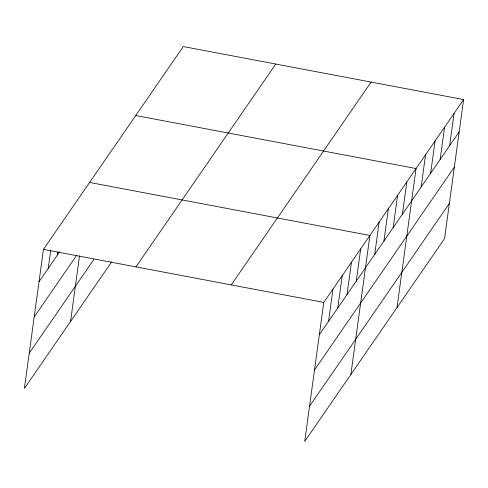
<?xml version="1.0" encoding="UTF-8"?>
<svg xmlns="http://www.w3.org/2000/svg" width="488" height="488" viewBox="0 0 488 488"><rect width="100%" height="100%" fill="white"/><g stroke="black" fill="none" stroke-linecap="round" stroke-linejoin="round"><path stroke-width="0.73" d="M463.6 99.57L323.764 302.401L304.713 441.439L444.556 238.614L463.6 99.57L183.287 46.561L43.444 249.386L24.4 388.43L111.66 261.867M48.251 268.321L50.721 250.277M57.48 254.931L57.889 251.924M70.547 321.494L79.532 255.913M328.564 321.336L332.993 289.012M337.794 307.946L342.222 275.629M347.023 294.563L351.451 262.239M356.252 281.173L360.681 248.856M350.86 374.51L369.91 235.466L89.591 182.451M374.711 254.4L379.139 222.077M383.94 241.011L388.369 208.693M393.169 227.628L397.598 195.304M402.399 214.238L406.827 181.92M397.006 307.574L416.057 168.531L135.743 115.522M421.138 187.063L425.566 154.739M430.648 173.27L435.07 140.947M440.152 159.478L444.58 127.154M449.661 145.686L454.09 113.362M39.022 281.704L59.573 251.887M34.197 316.925L76.567 255.468M29.225 353.208L93.83 259.506M135.951 266.881L275.787 64.056M231.257 284.907L371.094 82.076M319.335 334.719L459.171 131.894M314.51 369.941L454.346 167.109M309.538 406.223L449.375 203.398M43.444 249.386L323.764 302.401"/></g></svg>
